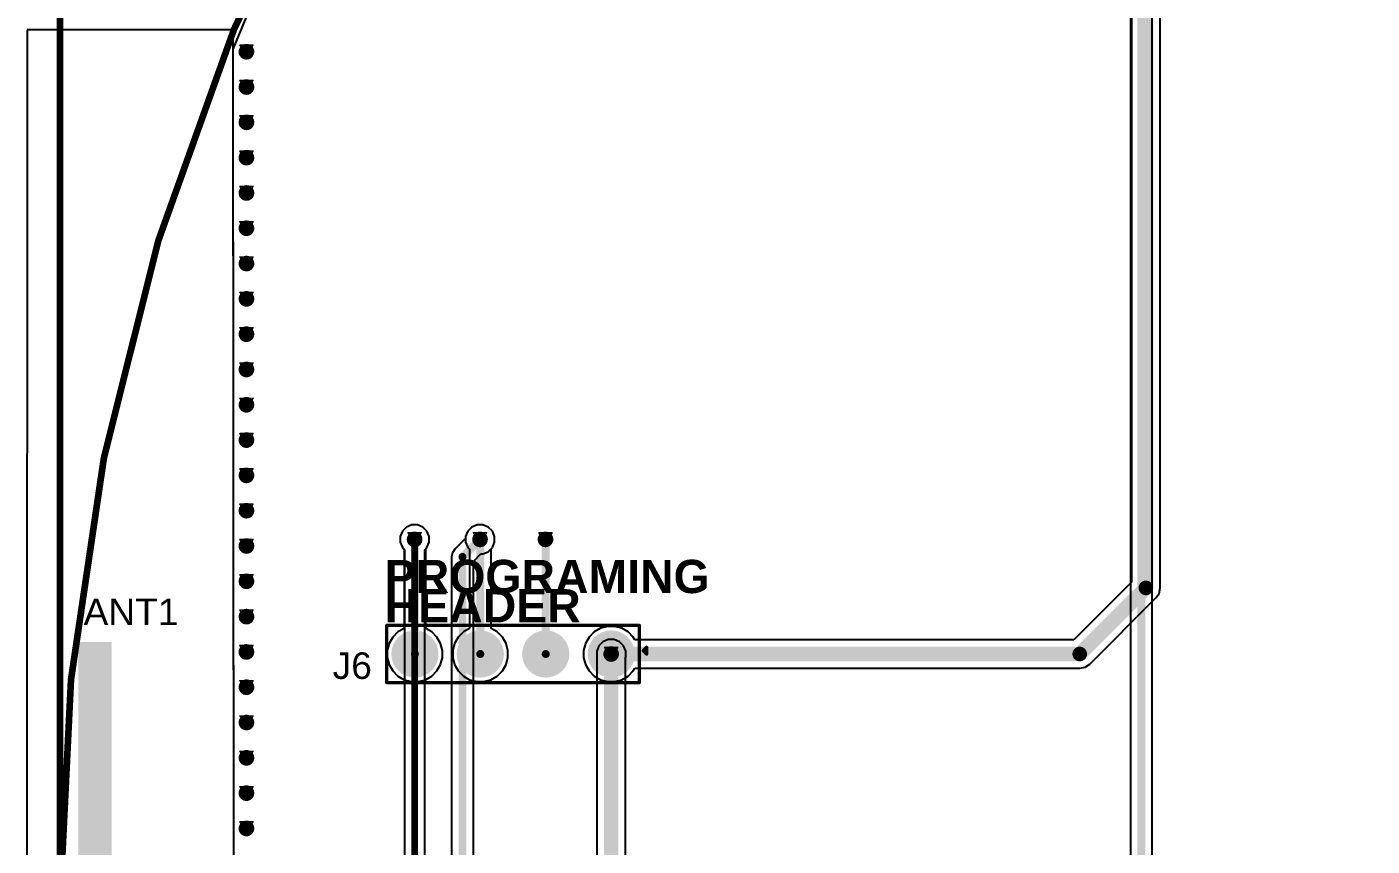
# Model space of a CAD drawing. Header units: inches. Extents: x -89 to 427, y -87 to 99.
# Drawn here: x -88.6 to -37.2, y 2.2 to 33.5 of the extents above; entities that cross this region are included whole.
import ezdxf

# ---------------------------------------------------------------- set-up
doc = ezdxf.new("R2010")
doc.units = ezdxf.units.IN
for name, color, linetype in [('Board_Outline', 56, 'Continuous'), ('Bottom Layer', 5, 'Continuous'), ('Dimension', 6, 'Continuous'), ('Drill Drawing', 1, 'Continuous'), ('Multi-Layer', 9, 'Continuous'), ('Top Layer', 1, 'Continuous'), ('Top Overlay', 2, 'Continuous'), ('Top Paste', 8, 'Continuous'), ('Top Solder', 216, 'Continuous'), ('Via Holes', 16, 'Continuous')]:
    doc.layers.add(name, color=color, linetype=linetype)
doc.styles.add('Arial', font='', dxfattribs={"height": 0.2})
doc.styles.add('Arial_Bold', font='', dxfattribs={"height": 0.2})
doc.styles.get('Arial').set_extended_font_data('Arial')
doc.styles.get('Arial_Bold').set_extended_font_data('Arial', bold=True)

msp = doc.modelspace()

# ---------------------------------------------------------------- hatches: boundary and pattern name
at = {"layer": 'Bottom Layer'}
h = msp.add_hatch(color=5, dxfattribs=at)
edge = h.paths.add_edge_path()
edge.add_arc((-80.188, 32.562), 0.3, 0, 360)
h = msp.add_hatch(color=5, dxfattribs=at)
edge = h.paths.add_edge_path()
edge.add_arc((-80.188, 31.212), 0.3, 0, 360)
h = msp.add_hatch(color=5, dxfattribs=at)
edge = h.paths.add_edge_path()
edge.add_arc((-80.188, 29.863), 0.3, 0, 360)
h = msp.add_hatch(color=5, dxfattribs=at)
edge = h.paths.add_edge_path()
edge.add_arc((-80.188, 28.513), 0.3, 0, 360)
h = msp.add_hatch(color=5, dxfattribs=at)
edge = h.paths.add_edge_path()
edge.add_arc((-80.188, 27.163), 0.3, 0, 360)
h = msp.add_hatch(color=5, dxfattribs=at)
edge = h.paths.add_edge_path()
edge.add_arc((-80.188, 25.814), 0.3, 0, 360)
h = msp.add_hatch(color=5, dxfattribs=at)
edge = h.paths.add_edge_path()
edge.add_arc((-80.188, 24.464), 0.3, 0, 360)
h = msp.add_hatch(color=5, dxfattribs=at)
edge = h.paths.add_edge_path()
edge.add_arc((-80.188, 23.114), 0.3, 0, 360)
h = msp.add_hatch(color=5, dxfattribs=at)
edge = h.paths.add_edge_path()
edge.add_arc((-80.188, 21.765), 0.3, 0, 360)
h = msp.add_hatch(color=5, dxfattribs=at)
edge = h.paths.add_edge_path()
edge.add_arc((-80.188, 20.415), 0.3, 0, 360)
h = msp.add_hatch(color=5, dxfattribs=at)
edge = h.paths.add_edge_path()
edge.add_arc((-80.188, 19.065), 0.3, 0, 360)
h = msp.add_hatch(color=5, dxfattribs=at)
edge = h.paths.add_edge_path()
edge.add_arc((-80.188, 17.716), 0.3, 0, 360)
h = msp.add_hatch(color=5, dxfattribs=at)
edge = h.paths.add_edge_path()
edge.add_arc((-80.188, 16.366), 0.3, 0, 360)
h = msp.add_hatch(color=5, dxfattribs=at)
edge = h.paths.add_edge_path()
edge.add_arc((-80.188, 15.016), 0.3, 0, 360)
h = msp.add_hatch(color=5, dxfattribs=at)
edge = h.paths.add_edge_path()
edge.add_arc((-80.188, 13.667), 0.3, 0, 360)
h = msp.add_hatch(color=5, dxfattribs=at)
edge = h.paths.add_edge_path()
edge.add_arc((-73.762, 13.919), 0.3, 0, 360)
h = msp.add_hatch(color=5, dxfattribs=at)
edge = h.paths.add_edge_path()
edge.add_arc((-71.262, 13.919), 0.3, 0, 360)
h = msp.add_hatch(color=5, dxfattribs=at)
edge = h.paths.add_edge_path()
edge.add_arc((-68.762, 13.919), 0.3, 0, 360)
h = msp.add_hatch(color=5, dxfattribs=at)
edge = h.paths.add_edge_path()
edge.add_arc((-80.188, 12.317), 0.3, 0, 360)
h = msp.add_hatch(color=5, dxfattribs=at)
edge = h.paths.add_edge_path()
edge.add_arc((-80.188, 10.967), 0.3, 0, 360)
h = msp.add_hatch(color=5, dxfattribs=at)
edge = h.paths.add_edge_path()
edge.add_arc((-80.188, 9.617), 0.3, 0, 360)
h = msp.add_hatch(color=5, dxfattribs=at)
edge = h.paths.add_edge_path()
edge.add_arc((-66.252, 9.538), 0.3, 0, 360)
h = msp.add_hatch(color=5, dxfattribs=at)
edge = h.paths.add_edge_path()
edge.add_arc((-80.188, 8.268), 0.3, 0, 360)
h = msp.add_hatch(color=5, dxfattribs=at)
edge = h.paths.add_edge_path()
edge.add_arc((-80.188, 6.918), 0.3, 0, 360)
h = msp.add_hatch(color=5, dxfattribs=at)
edge = h.paths.add_edge_path()
edge.add_arc((-80.188, 5.568), 0.3, 0, 360)
h = msp.add_hatch(color=5, dxfattribs=at)
edge = h.paths.add_edge_path()
edge.add_arc((-80.188, 4.219), 0.3, 0, 360)
h = msp.add_hatch(color=5, dxfattribs=at)
edge = h.paths.add_edge_path()
edge.add_arc((-80.188, 4.219), 0.3, 0, 360)
h = msp.add_hatch(color=5, dxfattribs=at)
edge = h.paths.add_edge_path()
edge.add_arc((-80.188, 2.869), 0.3, 0, 360)
at = {"layer": 'Top Layer'}
h = msp.add_hatch(color=1, dxfattribs=at)
edge = h.paths.add_edge_path()
edge.add_arc((-80.188, 32.562), 0.3, 0, 360)
h = msp.add_hatch(color=1, dxfattribs=at)
edge = h.paths.add_edge_path()
edge.add_arc((-80.188, 31.212), 0.3, 0, 360)
h = msp.add_hatch(color=1, dxfattribs=at)
edge = h.paths.add_edge_path()
edge.add_arc((-80.188, 29.863), 0.3, 0, 360)
h = msp.add_hatch(color=1, dxfattribs=at)
edge = h.paths.add_edge_path()
edge.add_arc((-80.188, 28.513), 0.3, 0, 360)
h = msp.add_hatch(color=1, dxfattribs=at)
edge = h.paths.add_edge_path()
edge.add_arc((-80.188, 27.163), 0.3, 0, 360)
h = msp.add_hatch(color=1, dxfattribs=at)
edge = h.paths.add_edge_path()
edge.add_arc((-80.188, 25.814), 0.3, 0, 360)
h = msp.add_hatch(color=1, dxfattribs=at)
edge = h.paths.add_edge_path()
edge.add_arc((-80.188, 24.464), 0.3, 0, 360)
h = msp.add_hatch(color=1, dxfattribs=at)
edge = h.paths.add_edge_path()
edge.add_arc((-80.188, 23.114), 0.3, 0, 360)
h = msp.add_hatch(color=1, dxfattribs=at)
edge = h.paths.add_edge_path()
edge.add_arc((-80.188, 21.765), 0.3, 0, 360)
h = msp.add_hatch(color=1, dxfattribs=at)
edge = h.paths.add_edge_path()
edge.add_arc((-80.188, 20.415), 0.3, 0, 360)
h = msp.add_hatch(color=1, dxfattribs=at)
edge = h.paths.add_edge_path()
edge.add_arc((-80.188, 19.065), 0.3, 0, 360)
h = msp.add_hatch(color=1, dxfattribs=at)
edge = h.paths.add_edge_path()
edge.add_arc((-80.188, 17.716), 0.3, 0, 360)
h = msp.add_hatch(color=1, dxfattribs=at)
edge = h.paths.add_edge_path()
edge.add_arc((-80.188, 16.366), 0.3, 0, 360)
h = msp.add_hatch(color=1, dxfattribs=at)
edge = h.paths.add_edge_path()
edge.add_arc((-80.188, 15.016), 0.3, 0, 360)
h = msp.add_hatch(color=1, dxfattribs=at)
edge = h.paths.add_edge_path()
edge.add_arc((-80.188, 13.667), 0.3, 0, 360)
h = msp.add_hatch(color=1, dxfattribs=at)
edge = h.paths.add_edge_path()
edge.add_arc((-73.762, 13.919), 0.3, 0, 360)
h = msp.add_hatch(color=1, dxfattribs=at)
edge = h.paths.add_edge_path()
edge.add_arc((-71.262, 13.919), 0.3, 0, 360)
h = msp.add_hatch(color=1, dxfattribs=at)
edge = h.paths.add_edge_path()
edge.add_arc((-68.762, 13.919), 0.3, 0, 360)
h = msp.add_hatch(color=1, dxfattribs=at)
edge = h.paths.add_edge_path()
edge.add_arc((-80.188, 12.317), 0.3, 0, 360)
h = msp.add_hatch(color=1, dxfattribs=at)
edge = h.paths.add_edge_path()
edge.add_arc((-80.188, 10.967), 0.3, 0, 360)
h = msp.add_hatch(color=1, dxfattribs=at)
edge = h.paths.add_edge_path()
edge.add_arc((-73.752, 9.538), 0.8, 0, 360)
h = msp.add_hatch(color=1, dxfattribs=at)
edge = h.paths.add_edge_path()
edge.add_arc((-71.252, 9.538), 0.8, 0, 360)
h = msp.add_hatch(color=1, dxfattribs=at)
edge = h.paths.add_edge_path()
edge.add_arc((-68.752, 9.538), 0.8, 0, 360)
h = msp.add_hatch(color=1, dxfattribs=at)
edge = h.paths.add_edge_path()
edge.add_arc((-66.252, 9.538), 0.8, 0, 360)
msp.add_hatch(color=1, dxfattribs=at).paths.add_polyline_path([(-85.344, 10.001), (-86.614, 10.001), (-86.614, 9.246), (-85.344, 9.246)])
h = msp.add_hatch(color=1, dxfattribs=at)
edge = h.paths.add_edge_path()
edge.add_arc((-80.188, 9.617), 0.3, 0, 360)
h = msp.add_hatch(color=1, dxfattribs=at)
edge = h.paths.add_edge_path()
edge.add_arc((-66.252, 9.538), 0.3, 0, 360)
h = msp.add_hatch(color=1, dxfattribs=at)
edge = h.paths.add_edge_path()
edge.add_arc((-80.188, 8.268), 0.3, 0, 360)
h = msp.add_hatch(color=1, dxfattribs=at)
edge = h.paths.add_edge_path()
edge.add_arc((-80.188, 6.918), 0.3, 0, 360)
h = msp.add_hatch(color=1, dxfattribs=at)
edge = h.paths.add_edge_path()
edge.add_arc((-80.188, 5.568), 0.3, 0, 360)
h = msp.add_hatch(color=1, dxfattribs=at)
edge = h.paths.add_edge_path()
edge.add_arc((-80.188, 4.219), 0.3, 0, 360)
h = msp.add_hatch(color=1, dxfattribs=at)
edge = h.paths.add_edge_path()
edge.add_arc((-80.188, 4.219), 0.3, 0, 360)
h = msp.add_hatch(color=1, dxfattribs=at)
edge = h.paths.add_edge_path()
edge.add_arc((-80.188, 2.869), 0.3, 0, 360)
at = {"layer": 'Top Paste'}
h = msp.add_hatch(color=8, dxfattribs=at)
edge = h.paths.add_edge_path()
edge.add_arc((-73.752, 9.538), 0.8, 0, 360)
h = msp.add_hatch(color=8, dxfattribs=at)
edge = h.paths.add_edge_path()
edge.add_arc((-71.252, 9.538), 0.8, 0, 360)
h = msp.add_hatch(color=8, dxfattribs=at)
edge = h.paths.add_edge_path()
edge.add_arc((-68.752, 9.538), 0.8, 0, 360)
h = msp.add_hatch(color=8, dxfattribs=at)
edge = h.paths.add_edge_path()
edge.add_arc((-66.252, 9.538), 0.8, 0, 360)
at = {"layer": 'Top Solder'}
h = msp.add_hatch(color=216, dxfattribs=at)
edge = h.paths.add_edge_path()
edge.add_arc((-73.752, 9.538), 0.902, 0, 360)
h = msp.add_hatch(color=216, dxfattribs=at)
edge = h.paths.add_edge_path()
edge.add_arc((-71.252, 9.538), 0.902, 0, 360)
h = msp.add_hatch(color=216, dxfattribs=at)
edge = h.paths.add_edge_path()
edge.add_arc((-68.752, 9.538), 0.902, 0, 360)
h = msp.add_hatch(color=216, dxfattribs=at)
edge = h.paths.add_edge_path()
edge.add_arc((-66.252, 9.538), 0.902, 0, 360)
at = {"layer": 'Via Holes'}
h = msp.add_hatch(color=7, dxfattribs=at)
edge = h.paths.add_edge_path()
edge.add_arc((-80.188, 32.562), 0.15, 0, 360)
h = msp.add_hatch(color=7, dxfattribs=at)
edge = h.paths.add_edge_path()
edge.add_arc((-80.188, 31.212), 0.15, 0, 360)
h = msp.add_hatch(color=7, dxfattribs=at)
edge = h.paths.add_edge_path()
edge.add_arc((-80.188, 29.863), 0.15, 0, 360)
h = msp.add_hatch(color=7, dxfattribs=at)
edge = h.paths.add_edge_path()
edge.add_arc((-80.188, 28.513), 0.15, 0, 360)
h = msp.add_hatch(color=7, dxfattribs=at)
edge = h.paths.add_edge_path()
edge.add_arc((-80.188, 27.163), 0.15, 0, 360)
h = msp.add_hatch(color=7, dxfattribs=at)
edge = h.paths.add_edge_path()
edge.add_arc((-80.188, 25.814), 0.15, 0, 360)
h = msp.add_hatch(color=7, dxfattribs=at)
edge = h.paths.add_edge_path()
edge.add_arc((-80.188, 24.464), 0.15, 0, 360)
h = msp.add_hatch(color=7, dxfattribs=at)
edge = h.paths.add_edge_path()
edge.add_arc((-80.188, 23.114), 0.15, 0, 360)
h = msp.add_hatch(color=7, dxfattribs=at)
edge = h.paths.add_edge_path()
edge.add_arc((-80.188, 21.765), 0.15, 0, 360)
h = msp.add_hatch(color=7, dxfattribs=at)
edge = h.paths.add_edge_path()
edge.add_arc((-80.188, 20.415), 0.15, 0, 360)
h = msp.add_hatch(color=7, dxfattribs=at)
edge = h.paths.add_edge_path()
edge.add_arc((-80.188, 19.065), 0.15, 0, 360)
h = msp.add_hatch(color=7, dxfattribs=at)
edge = h.paths.add_edge_path()
edge.add_arc((-80.188, 17.716), 0.15, 0, 360)
h = msp.add_hatch(color=7, dxfattribs=at)
edge = h.paths.add_edge_path()
edge.add_arc((-80.188, 16.366), 0.15, 0, 360)
h = msp.add_hatch(color=7, dxfattribs=at)
edge = h.paths.add_edge_path()
edge.add_arc((-80.188, 15.016), 0.15, 0, 360)
h = msp.add_hatch(color=7, dxfattribs=at)
edge = h.paths.add_edge_path()
edge.add_arc((-73.762, 13.919), 0.15, 0, 360)
h = msp.add_hatch(color=7, dxfattribs=at)
edge = h.paths.add_edge_path()
edge.add_arc((-71.262, 13.919), 0.15, 0, 360)
h = msp.add_hatch(color=7, dxfattribs=at)
edge = h.paths.add_edge_path()
edge.add_arc((-68.762, 13.919), 0.15, 0, 360)
h = msp.add_hatch(color=7, dxfattribs=at)
edge = h.paths.add_edge_path()
edge.add_arc((-80.188, 13.667), 0.15, 0, 360)
h = msp.add_hatch(color=7, dxfattribs=at)
edge = h.paths.add_edge_path()
edge.add_arc((-80.188, 12.317), 0.15, 0, 360)
h = msp.add_hatch(color=7, dxfattribs=at)
edge = h.paths.add_edge_path()
edge.add_arc((-80.188, 10.967), 0.15, 0, 360)
h = msp.add_hatch(color=7, dxfattribs=at)
edge = h.paths.add_edge_path()
edge.add_arc((-80.188, 9.617), 0.15, 0, 360)
h = msp.add_hatch(color=7, dxfattribs=at)
edge = h.paths.add_edge_path()
edge.add_arc((-66.252, 9.538), 0.15, 0, 360)
h = msp.add_hatch(color=7, dxfattribs=at)
edge = h.paths.add_edge_path()
edge.add_arc((-80.188, 8.268), 0.15, 0, 360)
h = msp.add_hatch(color=7, dxfattribs=at)
edge = h.paths.add_edge_path()
edge.add_arc((-80.188, 6.918), 0.15, 0, 360)
h = msp.add_hatch(color=7, dxfattribs=at)
edge = h.paths.add_edge_path()
edge.add_arc((-80.188, 5.568), 0.15, 0, 360)
h = msp.add_hatch(color=7, dxfattribs=at)
edge = h.paths.add_edge_path()
edge.add_arc((-80.188, 4.219), 0.15, 0, 360)
h = msp.add_hatch(color=7, dxfattribs=at)
edge = h.paths.add_edge_path()
edge.add_arc((-80.188, 4.219), 0.15, 0, 360)
h = msp.add_hatch(color=7, dxfattribs=at)
edge = h.paths.add_edge_path()
edge.add_arc((-80.188, 2.869), 0.15, 0, 360)

# ---------------------------------------------------------------- linework, layer by layer
at = {"layer": 'Board_Outline'}
msp.add_lwpolyline([(87.312, 0, 0.254, 0.254, 1), (-87.312, 0, 0.254, 0.254, 1)], format="xyseb", close=True, dxfattribs=at)
at = {"layer": 'Bottom Layer'}
for p, q in [((-46.414, 68.758), (-46.414, 0.883)), ((-45.585, 0.711), (-45.585, 68.586)), ((-80.698, 32.66), (-79.882, 34.63)), ((-80.644, -32.791), (-80.698, 32.66)), ((-73.872, 14.473), (-74.075, 14.389)), ((-73.651, 14.473), (-73.872, 14.473)), ((-73.448, 14.389), (-73.651, 14.473)), ((-71.372, 14.473), (-71.575, 14.389)), ((-71.151, 14.473), (-71.372, 14.473)), ((-70.948, 14.389), (-71.151, 14.473)), ((-74.231, 14.233), (-74.316, 14.029)), ((-74.316, 14.029), (-74.316, 13.809)), ((-74.075, 14.389), (-74.231, 14.233)), ((-73.292, 14.233), (-73.448, 14.389)), ((-73.208, 14.029), (-73.292, 14.233)), ((-73.208, 13.809), (-73.208, 14.029)), ((-71.816, 13.951), (-72.226, 13.541)), ((-71.731, 14.233), (-71.816, 14.029)), ((-71.816, 14.029), (-71.816, 13.951)), ((-71.575, 14.389), (-71.731, 14.233)), ((-70.792, 14.233), (-70.948, 14.389)), ((-70.708, 14.029), (-70.792, 14.233)), ((-70.708, 13.809), (-70.708, 14.029)), ((-74.316, 13.809), (-74.231, 13.605)), ((-74.231, 13.605), (-74.15, 13.524)), ((-74.15, 13.524), (-74.15, -6.666)), ((-73.373, 13.524), (-73.292, 13.605)), ((-73.373, -6.666), (-73.373, 13.524)), ((-73.292, 13.605), (-73.208, 13.809)), ((-72.316, 13.407), (-72.347, 13.248)), ((-72.226, 13.541), (-72.316, 13.407)), ((-71.518, 13.076), (-71.23, 13.365)), ((-71.23, 13.365), (-71.151, 13.365)), ((-71.151, 13.365), (-70.948, 13.45)), ((-70.948, 13.45), (-70.792, 13.605)), ((-70.792, 13.605), (-70.708, 13.809)), ((-72.347, 13.248), (-72.347, -5.981)), ((-71.518, -5.981), (-71.518, 13.076)), ((-66.722, 9.852), (-66.806, 9.648)), ((-66.566, 10.007), (-66.722, 9.852)), ((-66.363, 10.092), (-66.566, 10.007)), ((-66.142, 10.092), (-66.363, 10.092)), ((-65.939, 10.007), (-66.142, 10.092)), ((-65.783, 9.852), (-65.939, 10.007)), ((-65.698, 9.648), (-65.783, 9.852)), ((-66.806, 9.648), (-66.806, 9.428)), ((-66.806, 9.428), (-66.796, 9.403)), ((-66.796, 9.403), (-66.796, -2.896)), ((-65.709, 9.403), (-65.698, 9.428)), ((-65.709, -3.122), (-65.709, 9.403)), ((-65.698, 9.428), (-65.698, 9.648))]:
    msp.add_line(p, q, dxfattribs=at)
for points in [[(-45.999, 0.711, 0.305, 0.305, 0), (-45.999, 68.758, 0.305, 0.305, 0)], [(-73.762, -7.061, 0.254, 0.254, 0), (-73.762, 13.945, 0.254, 0.254, 0)], [(-71.933, 13.248, 0.305, 0.305, 0), (-71.262, 13.919, 0.305, 0.305, 0)], [(-71.933, -6.35, 0.305, 0.305, 0), (-71.933, 13.248, 0.305, 0.305, 0)], [(-66.252, -3.122, 0.559, 0.559, 0), (-66.252, 9.538, 0.559, 0.559, 0)]]:
    msp.add_lwpolyline(points, format="xyseb", dxfattribs=at)
for points in [[(-73.825, 13.945, 0.127, 0.127, 1), (-73.698, 13.945, 0.127, 0.127, 1)], [(-71.338, 13.919, 0.152, 0.152, 1), (-71.185, 13.919, 0.152, 0.152, 1)], [(-72.009, 13.248, 0.152, 0.152, 1), (-71.857, 13.248, 0.152, 0.152, 1)], [(-72.009, 13.248, 0.152, 0.152, 1), (-71.857, 13.248, 0.152, 0.152, 1)], [(-66.392, 9.538, 0.279, 0.279, 1), (-66.113, 9.538, 0.279, 0.279, 1)]]:
    msp.add_lwpolyline(points, format="xyseb", close=True, dxfattribs=at)
at = {"layer": 'Dimension'}
msp.add_lwpolyline([(-87.312, 0.381, 0.254, 0.254, 0), (-87.312, 98.831, 0.254, 0.254, 0)], format="xyseb", dxfattribs=at)
at = {"layer": 'Drill Drawing'}
for points in [[(-80.442, 32.816, 0.0508, 0.0508, 0), (-79.934, 32.816, 0.0508, 0.0508, 0)], [(-80.442, 32.816, 0.0508, 0.0508, 0), (-80.188, 32.308, 0.0508, 0.0508, 0)], [(-80.188, 32.308, 0.0508, 0.0508, 0), (-79.934, 32.816, 0.0508, 0.0508, 0)], [(-80.442, 31.466, 0.0508, 0.0508, 0), (-79.934, 31.466, 0.0508, 0.0508, 0)], [(-80.442, 31.466, 0.0508, 0.0508, 0), (-80.188, 30.958, 0.0508, 0.0508, 0)], [(-80.188, 30.958, 0.0508, 0.0508, 0), (-79.934, 31.466, 0.0508, 0.0508, 0)], [(-80.442, 30.117, 0.0508, 0.0508, 0), (-79.934, 30.117, 0.0508, 0.0508, 0)], [(-80.442, 30.117, 0.0508, 0.0508, 0), (-80.188, 29.609, 0.0508, 0.0508, 0)], [(-80.188, 29.609, 0.0508, 0.0508, 0), (-79.934, 30.117, 0.0508, 0.0508, 0)], [(-80.442, 28.767, 0.0508, 0.0508, 0), (-79.934, 28.767, 0.0508, 0.0508, 0)], [(-80.442, 28.767, 0.0508, 0.0508, 0), (-80.188, 28.259, 0.0508, 0.0508, 0)], [(-80.188, 28.259, 0.0508, 0.0508, 0), (-79.934, 28.767, 0.0508, 0.0508, 0)], [(-80.442, 27.417, 0.0508, 0.0508, 0), (-79.934, 27.417, 0.0508, 0.0508, 0)], [(-80.442, 27.417, 0.0508, 0.0508, 0), (-80.188, 26.909, 0.0508, 0.0508, 0)], [(-80.188, 26.909, 0.0508, 0.0508, 0), (-79.934, 27.417, 0.0508, 0.0508, 0)], [(-80.442, 26.068, 0.0508, 0.0508, 0), (-79.934, 26.068, 0.0508, 0.0508, 0)], [(-80.442, 26.068, 0.0508, 0.0508, 0), (-80.188, 25.56, 0.0508, 0.0508, 0)], [(-80.188, 25.56, 0.0508, 0.0508, 0), (-79.934, 26.068, 0.0508, 0.0508, 0)], [(-80.442, 24.718, 0.0508, 0.0508, 0), (-79.934, 24.718, 0.0508, 0.0508, 0)], [(-80.442, 24.718, 0.0508, 0.0508, 0), (-80.188, 24.21, 0.0508, 0.0508, 0)], [(-80.188, 24.21, 0.0508, 0.0508, 0), (-79.934, 24.718, 0.0508, 0.0508, 0)], [(-80.442, 23.368, 0.0508, 0.0508, 0), (-79.934, 23.368, 0.0508, 0.0508, 0)], [(-80.442, 23.368, 0.0508, 0.0508, 0), (-80.188, 22.86, 0.0508, 0.0508, 0)], [(-80.188, 22.86, 0.0508, 0.0508, 0), (-79.934, 23.368, 0.0508, 0.0508, 0)], [(-80.442, 22.019, 0.0508, 0.0508, 0), (-79.934, 22.019, 0.0508, 0.0508, 0)], [(-80.442, 22.019, 0.0508, 0.0508, 0), (-80.188, 21.511, 0.0508, 0.0508, 0)], [(-80.188, 21.511, 0.0508, 0.0508, 0), (-79.934, 22.019, 0.0508, 0.0508, 0)], [(-80.442, 20.669, 0.0508, 0.0508, 0), (-79.934, 20.669, 0.0508, 0.0508, 0)], [(-80.442, 20.669, 0.0508, 0.0508, 0), (-80.188, 20.161, 0.0508, 0.0508, 0)], [(-80.188, 20.161, 0.0508, 0.0508, 0), (-79.934, 20.669, 0.0508, 0.0508, 0)], [(-80.442, 19.319, 0.0508, 0.0508, 0), (-79.934, 19.319, 0.0508, 0.0508, 0)], [(-80.442, 19.319, 0.0508, 0.0508, 0), (-80.188, 18.811, 0.0508, 0.0508, 0)], [(-80.188, 18.811, 0.0508, 0.0508, 0), (-79.934, 19.319, 0.0508, 0.0508, 0)], [(-80.442, 17.97, 0.0508, 0.0508, 0), (-79.934, 17.97, 0.0508, 0.0508, 0)], [(-80.442, 17.97, 0.0508, 0.0508, 0), (-80.188, 17.462, 0.0508, 0.0508, 0)], [(-80.188, 17.462, 0.0508, 0.0508, 0), (-79.934, 17.97, 0.0508, 0.0508, 0)], [(-80.442, 16.62, 0.0508, 0.0508, 0), (-79.934, 16.62, 0.0508, 0.0508, 0)], [(-80.442, 16.62, 0.0508, 0.0508, 0), (-80.188, 16.112, 0.0508, 0.0508, 0)], [(-80.188, 16.112, 0.0508, 0.0508, 0), (-79.934, 16.62, 0.0508, 0.0508, 0)], [(-80.442, 15.27, 0.0508, 0.0508, 0), (-79.934, 15.27, 0.0508, 0.0508, 0)], [(-80.442, 15.27, 0.0508, 0.0508, 0), (-80.188, 14.762, 0.0508, 0.0508, 0)], [(-80.188, 14.762, 0.0508, 0.0508, 0), (-79.934, 15.27, 0.0508, 0.0508, 0)], [(-80.442, 13.921, 0.0508, 0.0508, 0), (-79.934, 13.921, 0.0508, 0.0508, 0)], [(-80.442, 13.921, 0.0508, 0.0508, 0), (-80.188, 13.413, 0.0508, 0.0508, 0)], [(-80.188, 13.413, 0.0508, 0.0508, 0), (-79.934, 13.921, 0.0508, 0.0508, 0)], [(-74.016, 14.173, 0.0508, 0.0508, 0), (-73.508, 14.173, 0.0508, 0.0508, 0)], [(-74.016, 14.173, 0.0508, 0.0508, 0), (-73.762, 13.665, 0.0508, 0.0508, 0)], [(-73.762, 13.665, 0.0508, 0.0508, 0), (-73.508, 14.173, 0.0508, 0.0508, 0)], [(-71.516, 14.173, 0.0508, 0.0508, 0), (-71.008, 14.173, 0.0508, 0.0508, 0)], [(-71.516, 14.173, 0.0508, 0.0508, 0), (-71.262, 13.665, 0.0508, 0.0508, 0)], [(-71.262, 13.665, 0.0508, 0.0508, 0), (-71.008, 14.173, 0.0508, 0.0508, 0)], [(-69.016, 14.173, 0.0508, 0.0508, 0), (-68.508, 14.173, 0.0508, 0.0508, 0)], [(-69.016, 14.173, 0.0508, 0.0508, 0), (-68.762, 13.665, 0.0508, 0.0508, 0)], [(-68.762, 13.665, 0.0508, 0.0508, 0), (-68.508, 14.173, 0.0508, 0.0508, 0)], [(-80.442, 12.571, 0.0508, 0.0508, 0), (-79.934, 12.571, 0.0508, 0.0508, 0)], [(-80.442, 12.571, 0.0508, 0.0508, 0), (-80.188, 12.063, 0.0508, 0.0508, 0)], [(-80.188, 12.063, 0.0508, 0.0508, 0), (-79.934, 12.571, 0.0508, 0.0508, 0)], [(-80.442, 11.221, 0.0508, 0.0508, 0), (-79.934, 11.221, 0.0508, 0.0508, 0)], [(-80.442, 11.221, 0.0508, 0.0508, 0), (-80.188, 10.713, 0.0508, 0.0508, 0)], [(-80.188, 10.713, 0.0508, 0.0508, 0), (-79.934, 11.221, 0.0508, 0.0508, 0)], [(-80.442, 9.871, 0.0508, 0.0508, 0), (-79.934, 9.871, 0.0508, 0.0508, 0)], [(-80.442, 9.871, 0.0508, 0.0508, 0), (-80.188, 9.363, 0.0508, 0.0508, 0)], [(-80.188, 9.363, 0.0508, 0.0508, 0), (-79.934, 9.871, 0.0508, 0.0508, 0)], [(-66.506, 9.792, 0.0508, 0.0508, 0), (-65.998, 9.792, 0.0508, 0.0508, 0)], [(-66.506, 9.792, 0.0508, 0.0508, 0), (-66.252, 9.284, 0.0508, 0.0508, 0)], [(-66.252, 9.284, 0.0508, 0.0508, 0), (-65.998, 9.792, 0.0508, 0.0508, 0)], [(-80.442, 8.522, 0.0508, 0.0508, 0), (-79.934, 8.522, 0.0508, 0.0508, 0)], [(-80.442, 8.522, 0.0508, 0.0508, 0), (-80.188, 8.014, 0.0508, 0.0508, 0)], [(-80.188, 8.014, 0.0508, 0.0508, 0), (-79.934, 8.522, 0.0508, 0.0508, 0)], [(-80.442, 7.172, 0.0508, 0.0508, 0), (-79.934, 7.172, 0.0508, 0.0508, 0)], [(-80.442, 7.172, 0.0508, 0.0508, 0), (-80.188, 6.664, 0.0508, 0.0508, 0)], [(-80.188, 6.664, 0.0508, 0.0508, 0), (-79.934, 7.172, 0.0508, 0.0508, 0)], [(-80.442, 5.822, 0.0508, 0.0508, 0), (-79.934, 5.822, 0.0508, 0.0508, 0)], [(-80.442, 5.822, 0.0508, 0.0508, 0), (-80.188, 5.314, 0.0508, 0.0508, 0)], [(-80.188, 5.314, 0.0508, 0.0508, 0), (-79.934, 5.822, 0.0508, 0.0508, 0)], [(-80.442, 4.473, 0.0508, 0.0508, 0), (-79.934, 4.473, 0.0508, 0.0508, 0)], [(-80.442, 4.473, 0.0508, 0.0508, 0), (-80.188, 3.965, 0.0508, 0.0508, 0)], [(-80.188, 3.965, 0.0508, 0.0508, 0), (-79.934, 4.473, 0.0508, 0.0508, 0)], [(-80.442, 3.123, 0.0508, 0.0508, 0), (-79.934, 3.123, 0.0508, 0.0508, 0)], [(-80.442, 3.123, 0.0508, 0.0508, 0), (-80.188, 2.615, 0.0508, 0.0508, 0)], [(-80.188, 2.615, 0.0508, 0.0508, 0), (-79.934, 3.123, 0.0508, 0.0508, 0)]]:
    msp.add_lwpolyline(points, format="xyseb", dxfattribs=at)
for points in [[(-80.454, 32.816, 0.0254, 0.0254, 1), (-80.429, 32.816, 0.0254, 0.0254, 1)], [(-80.454, 32.816, 0.0254, 0.0254, 1), (-80.429, 32.816, 0.0254, 0.0254, 1)], [(-79.947, 32.816, 0.0254, 0.0254, 1), (-79.921, 32.816, 0.0254, 0.0254, 1)], [(-79.947, 32.816, 0.0254, 0.0254, 1), (-79.921, 32.816, 0.0254, 0.0254, 1)], [(-80.201, 32.308, 0.0254, 0.0254, 1), (-80.175, 32.308, 0.0254, 0.0254, 1)], [(-80.201, 32.308, 0.0254, 0.0254, 1), (-80.175, 32.308, 0.0254, 0.0254, 1)], [(-80.454, 31.466, 0.0254, 0.0254, 1), (-80.429, 31.466, 0.0254, 0.0254, 1)], [(-80.454, 31.466, 0.0254, 0.0254, 1), (-80.429, 31.466, 0.0254, 0.0254, 1)], [(-79.947, 31.466, 0.0254, 0.0254, 1), (-79.921, 31.466, 0.0254, 0.0254, 1)], [(-79.947, 31.466, 0.0254, 0.0254, 1), (-79.921, 31.466, 0.0254, 0.0254, 1)], [(-80.201, 30.958, 0.0254, 0.0254, 1), (-80.175, 30.958, 0.0254, 0.0254, 1)], [(-80.201, 30.958, 0.0254, 0.0254, 1), (-80.175, 30.958, 0.0254, 0.0254, 1)], [(-80.454, 30.117, 0.0254, 0.0254, 1), (-80.429, 30.117, 0.0254, 0.0254, 1)], [(-80.454, 30.117, 0.0254, 0.0254, 1), (-80.429, 30.117, 0.0254, 0.0254, 1)], [(-79.947, 30.117, 0.0254, 0.0254, 1), (-79.921, 30.117, 0.0254, 0.0254, 1)], [(-79.947, 30.117, 0.0254, 0.0254, 1), (-79.921, 30.117, 0.0254, 0.0254, 1)], [(-80.201, 29.609, 0.0254, 0.0254, 1), (-80.175, 29.609, 0.0254, 0.0254, 1)], [(-80.201, 29.609, 0.0254, 0.0254, 1), (-80.175, 29.609, 0.0254, 0.0254, 1)], [(-80.454, 28.767, 0.0254, 0.0254, 1), (-80.429, 28.767, 0.0254, 0.0254, 1)], [(-80.454, 28.767, 0.0254, 0.0254, 1), (-80.429, 28.767, 0.0254, 0.0254, 1)], [(-79.947, 28.767, 0.0254, 0.0254, 1), (-79.921, 28.767, 0.0254, 0.0254, 1)], [(-79.947, 28.767, 0.0254, 0.0254, 1), (-79.921, 28.767, 0.0254, 0.0254, 1)], [(-80.201, 28.259, 0.0254, 0.0254, 1), (-80.175, 28.259, 0.0254, 0.0254, 1)], [(-80.201, 28.259, 0.0254, 0.0254, 1), (-80.175, 28.259, 0.0254, 0.0254, 1)], [(-80.454, 27.417, 0.0254, 0.0254, 1), (-80.429, 27.417, 0.0254, 0.0254, 1)], [(-80.454, 27.417, 0.0254, 0.0254, 1), (-80.429, 27.417, 0.0254, 0.0254, 1)], [(-79.947, 27.417, 0.0254, 0.0254, 1), (-79.921, 27.417, 0.0254, 0.0254, 1)], [(-79.947, 27.417, 0.0254, 0.0254, 1), (-79.921, 27.417, 0.0254, 0.0254, 1)], [(-80.201, 26.909, 0.0254, 0.0254, 1), (-80.175, 26.909, 0.0254, 0.0254, 1)], [(-80.201, 26.909, 0.0254, 0.0254, 1), (-80.175, 26.909, 0.0254, 0.0254, 1)], [(-80.454, 26.068, 0.0254, 0.0254, 1), (-80.429, 26.068, 0.0254, 0.0254, 1)], [(-80.454, 26.068, 0.0254, 0.0254, 1), (-80.429, 26.068, 0.0254, 0.0254, 1)], [(-79.947, 26.068, 0.0254, 0.0254, 1), (-79.921, 26.068, 0.0254, 0.0254, 1)], [(-79.947, 26.068, 0.0254, 0.0254, 1), (-79.921, 26.068, 0.0254, 0.0254, 1)], [(-80.201, 25.56, 0.0254, 0.0254, 1), (-80.175, 25.56, 0.0254, 0.0254, 1)], [(-80.201, 25.56, 0.0254, 0.0254, 1), (-80.175, 25.56, 0.0254, 0.0254, 1)], [(-80.454, 24.718, 0.0254, 0.0254, 1), (-80.429, 24.718, 0.0254, 0.0254, 1)], [(-80.454, 24.718, 0.0254, 0.0254, 1), (-80.429, 24.718, 0.0254, 0.0254, 1)], [(-79.947, 24.718, 0.0254, 0.0254, 1), (-79.921, 24.718, 0.0254, 0.0254, 1)], [(-79.947, 24.718, 0.0254, 0.0254, 1), (-79.921, 24.718, 0.0254, 0.0254, 1)], [(-80.201, 24.21, 0.0254, 0.0254, 1), (-80.175, 24.21, 0.0254, 0.0254, 1)], [(-80.201, 24.21, 0.0254, 0.0254, 1), (-80.175, 24.21, 0.0254, 0.0254, 1)], [(-80.454, 23.368, 0.0254, 0.0254, 1), (-80.429, 23.368, 0.0254, 0.0254, 1)], [(-80.454, 23.368, 0.0254, 0.0254, 1), (-80.429, 23.368, 0.0254, 0.0254, 1)], [(-79.947, 23.368, 0.0254, 0.0254, 1), (-79.921, 23.368, 0.0254, 0.0254, 1)], [(-79.947, 23.368, 0.0254, 0.0254, 1), (-79.921, 23.368, 0.0254, 0.0254, 1)], [(-80.201, 22.86, 0.0254, 0.0254, 1), (-80.175, 22.86, 0.0254, 0.0254, 1)], [(-80.201, 22.86, 0.0254, 0.0254, 1), (-80.175, 22.86, 0.0254, 0.0254, 1)], [(-80.454, 22.019, 0.0254, 0.0254, 1), (-80.429, 22.019, 0.0254, 0.0254, 1)], [(-80.454, 22.019, 0.0254, 0.0254, 1), (-80.429, 22.019, 0.0254, 0.0254, 1)], [(-79.947, 22.019, 0.0254, 0.0254, 1), (-79.921, 22.019, 0.0254, 0.0254, 1)], [(-79.947, 22.019, 0.0254, 0.0254, 1), (-79.921, 22.019, 0.0254, 0.0254, 1)], [(-80.201, 21.511, 0.0254, 0.0254, 1), (-80.175, 21.511, 0.0254, 0.0254, 1)], [(-80.201, 21.511, 0.0254, 0.0254, 1), (-80.175, 21.511, 0.0254, 0.0254, 1)], [(-80.454, 20.669, 0.0254, 0.0254, 1), (-80.429, 20.669, 0.0254, 0.0254, 1)], [(-80.454, 20.669, 0.0254, 0.0254, 1), (-80.429, 20.669, 0.0254, 0.0254, 1)], [(-79.947, 20.669, 0.0254, 0.0254, 1), (-79.921, 20.669, 0.0254, 0.0254, 1)], [(-79.947, 20.669, 0.0254, 0.0254, 1), (-79.921, 20.669, 0.0254, 0.0254, 1)], [(-80.201, 20.161, 0.0254, 0.0254, 1), (-80.175, 20.161, 0.0254, 0.0254, 1)], [(-80.201, 20.161, 0.0254, 0.0254, 1), (-80.175, 20.161, 0.0254, 0.0254, 1)], [(-80.454, 19.319, 0.0254, 0.0254, 1), (-80.429, 19.319, 0.0254, 0.0254, 1)], [(-80.454, 19.319, 0.0254, 0.0254, 1), (-80.429, 19.319, 0.0254, 0.0254, 1)], [(-79.947, 19.319, 0.0254, 0.0254, 1), (-79.921, 19.319, 0.0254, 0.0254, 1)], [(-79.947, 19.319, 0.0254, 0.0254, 1), (-79.921, 19.319, 0.0254, 0.0254, 1)], [(-80.201, 18.811, 0.0254, 0.0254, 1), (-80.175, 18.811, 0.0254, 0.0254, 1)], [(-80.201, 18.811, 0.0254, 0.0254, 1), (-80.175, 18.811, 0.0254, 0.0254, 1)], [(-80.454, 17.97, 0.0254, 0.0254, 1), (-80.429, 17.97, 0.0254, 0.0254, 1)], [(-80.454, 17.97, 0.0254, 0.0254, 1), (-80.429, 17.97, 0.0254, 0.0254, 1)], [(-79.947, 17.97, 0.0254, 0.0254, 1), (-79.921, 17.97, 0.0254, 0.0254, 1)], [(-79.947, 17.97, 0.0254, 0.0254, 1), (-79.921, 17.97, 0.0254, 0.0254, 1)], [(-80.201, 17.462, 0.0254, 0.0254, 1), (-80.175, 17.462, 0.0254, 0.0254, 1)], [(-80.201, 17.462, 0.0254, 0.0254, 1), (-80.175, 17.462, 0.0254, 0.0254, 1)], [(-80.454, 16.62, 0.0254, 0.0254, 1), (-80.429, 16.62, 0.0254, 0.0254, 1)], [(-80.454, 16.62, 0.0254, 0.0254, 1), (-80.429, 16.62, 0.0254, 0.0254, 1)], [(-79.947, 16.62, 0.0254, 0.0254, 1), (-79.921, 16.62, 0.0254, 0.0254, 1)], [(-79.947, 16.62, 0.0254, 0.0254, 1), (-79.921, 16.62, 0.0254, 0.0254, 1)], [(-80.201, 16.112, 0.0254, 0.0254, 1), (-80.175, 16.112, 0.0254, 0.0254, 1)], [(-80.201, 16.112, 0.0254, 0.0254, 1), (-80.175, 16.112, 0.0254, 0.0254, 1)], [(-80.454, 15.27, 0.0254, 0.0254, 1), (-80.429, 15.27, 0.0254, 0.0254, 1)], [(-80.454, 15.27, 0.0254, 0.0254, 1), (-80.429, 15.27, 0.0254, 0.0254, 1)], [(-79.947, 15.27, 0.0254, 0.0254, 1), (-79.921, 15.27, 0.0254, 0.0254, 1)], [(-79.947, 15.27, 0.0254, 0.0254, 1), (-79.921, 15.27, 0.0254, 0.0254, 1)], [(-80.201, 14.762, 0.0254, 0.0254, 1), (-80.175, 14.762, 0.0254, 0.0254, 1)], [(-80.201, 14.762, 0.0254, 0.0254, 1), (-80.175, 14.762, 0.0254, 0.0254, 1)], [(-80.454, 13.921, 0.0254, 0.0254, 1), (-80.429, 13.921, 0.0254, 0.0254, 1)], [(-80.454, 13.921, 0.0254, 0.0254, 1), (-80.429, 13.921, 0.0254, 0.0254, 1)], [(-79.947, 13.921, 0.0254, 0.0254, 1), (-79.921, 13.921, 0.0254, 0.0254, 1)], [(-79.947, 13.921, 0.0254, 0.0254, 1), (-79.921, 13.921, 0.0254, 0.0254, 1)], [(-74.028, 14.173, 0.0254, 0.0254, 1), (-74.003, 14.173, 0.0254, 0.0254, 1)], [(-74.028, 14.173, 0.0254, 0.0254, 1), (-74.003, 14.173, 0.0254, 0.0254, 1)], [(-73.52, 14.173, 0.0254, 0.0254, 1), (-73.495, 14.173, 0.0254, 0.0254, 1)], [(-73.52, 14.173, 0.0254, 0.0254, 1), (-73.495, 14.173, 0.0254, 0.0254, 1)], [(-71.528, 14.173, 0.0254, 0.0254, 1), (-71.503, 14.173, 0.0254, 0.0254, 1)], [(-71.528, 14.173, 0.0254, 0.0254, 1), (-71.503, 14.173, 0.0254, 0.0254, 1)], [(-71.02, 14.173, 0.0254, 0.0254, 1), (-70.995, 14.173, 0.0254, 0.0254, 1)], [(-71.02, 14.173, 0.0254, 0.0254, 1), (-70.995, 14.173, 0.0254, 0.0254, 1)], [(-69.028, 14.173, 0.0254, 0.0254, 1), (-69.003, 14.173, 0.0254, 0.0254, 1)], [(-69.028, 14.173, 0.0254, 0.0254, 1), (-69.003, 14.173, 0.0254, 0.0254, 1)], [(-68.52, 14.173, 0.0254, 0.0254, 1), (-68.495, 14.173, 0.0254, 0.0254, 1)], [(-68.52, 14.173, 0.0254, 0.0254, 1), (-68.495, 14.173, 0.0254, 0.0254, 1)], [(-80.201, 13.413, 0.0254, 0.0254, 1), (-80.175, 13.413, 0.0254, 0.0254, 1)], [(-80.201, 13.413, 0.0254, 0.0254, 1), (-80.175, 13.413, 0.0254, 0.0254, 1)], [(-73.774, 13.665, 0.0254, 0.0254, 1), (-73.749, 13.665, 0.0254, 0.0254, 1)], [(-73.774, 13.665, 0.0254, 0.0254, 1), (-73.749, 13.665, 0.0254, 0.0254, 1)], [(-71.274, 13.665, 0.0254, 0.0254, 1), (-71.249, 13.665, 0.0254, 0.0254, 1)], [(-71.274, 13.665, 0.0254, 0.0254, 1), (-71.249, 13.665, 0.0254, 0.0254, 1)], [(-68.774, 13.665, 0.0254, 0.0254, 1), (-68.749, 13.665, 0.0254, 0.0254, 1)], [(-68.774, 13.665, 0.0254, 0.0254, 1), (-68.749, 13.665, 0.0254, 0.0254, 1)], [(-80.454, 12.571, 0.0254, 0.0254, 1), (-80.429, 12.571, 0.0254, 0.0254, 1)], [(-80.454, 12.571, 0.0254, 0.0254, 1), (-80.429, 12.571, 0.0254, 0.0254, 1)], [(-79.947, 12.571, 0.0254, 0.0254, 1), (-79.921, 12.571, 0.0254, 0.0254, 1)], [(-79.947, 12.571, 0.0254, 0.0254, 1), (-79.921, 12.571, 0.0254, 0.0254, 1)], [(-80.201, 12.063, 0.0254, 0.0254, 1), (-80.175, 12.063, 0.0254, 0.0254, 1)], [(-80.201, 12.063, 0.0254, 0.0254, 1), (-80.175, 12.063, 0.0254, 0.0254, 1)], [(-80.454, 11.221, 0.0254, 0.0254, 1), (-80.429, 11.221, 0.0254, 0.0254, 1)], [(-80.454, 11.221, 0.0254, 0.0254, 1), (-80.429, 11.221, 0.0254, 0.0254, 1)], [(-79.947, 11.221, 0.0254, 0.0254, 1), (-79.921, 11.221, 0.0254, 0.0254, 1)], [(-79.947, 11.221, 0.0254, 0.0254, 1), (-79.921, 11.221, 0.0254, 0.0254, 1)], [(-80.201, 10.713, 0.0254, 0.0254, 1), (-80.175, 10.713, 0.0254, 0.0254, 1)], [(-80.201, 10.713, 0.0254, 0.0254, 1), (-80.175, 10.713, 0.0254, 0.0254, 1)], [(-80.454, 9.871, 0.0254, 0.0254, 1), (-80.429, 9.871, 0.0254, 0.0254, 1)], [(-80.454, 9.871, 0.0254, 0.0254, 1), (-80.429, 9.871, 0.0254, 0.0254, 1)], [(-79.947, 9.871, 0.0254, 0.0254, 1), (-79.921, 9.871, 0.0254, 0.0254, 1)], [(-79.947, 9.871, 0.0254, 0.0254, 1), (-79.921, 9.871, 0.0254, 0.0254, 1)], [(-66.519, 9.792, 0.0254, 0.0254, 1), (-66.494, 9.792, 0.0254, 0.0254, 1)], [(-66.519, 9.792, 0.0254, 0.0254, 1), (-66.494, 9.792, 0.0254, 0.0254, 1)], [(-66.011, 9.792, 0.0254, 0.0254, 1), (-65.986, 9.792, 0.0254, 0.0254, 1)], [(-66.011, 9.792, 0.0254, 0.0254, 1), (-65.986, 9.792, 0.0254, 0.0254, 1)], [(-80.201, 9.363, 0.0254, 0.0254, 1), (-80.175, 9.363, 0.0254, 0.0254, 1)], [(-80.201, 9.363, 0.0254, 0.0254, 1), (-80.175, 9.363, 0.0254, 0.0254, 1)], [(-66.265, 9.284, 0.0254, 0.0254, 1), (-66.24, 9.284, 0.0254, 0.0254, 1)], [(-66.265, 9.284, 0.0254, 0.0254, 1), (-66.24, 9.284, 0.0254, 0.0254, 1)], [(-80.454, 8.522, 0.0254, 0.0254, 1), (-80.429, 8.522, 0.0254, 0.0254, 1)], [(-80.454, 8.522, 0.0254, 0.0254, 1), (-80.429, 8.522, 0.0254, 0.0254, 1)], [(-79.947, 8.522, 0.0254, 0.0254, 1), (-79.921, 8.522, 0.0254, 0.0254, 1)], [(-79.947, 8.522, 0.0254, 0.0254, 1), (-79.921, 8.522, 0.0254, 0.0254, 1)], [(-80.201, 8.014, 0.0254, 0.0254, 1), (-80.175, 8.014, 0.0254, 0.0254, 1)], [(-80.201, 8.014, 0.0254, 0.0254, 1), (-80.175, 8.014, 0.0254, 0.0254, 1)], [(-80.454, 7.172, 0.0254, 0.0254, 1), (-80.429, 7.172, 0.0254, 0.0254, 1)], [(-80.454, 7.172, 0.0254, 0.0254, 1), (-80.429, 7.172, 0.0254, 0.0254, 1)], [(-79.947, 7.172, 0.0254, 0.0254, 1), (-79.921, 7.172, 0.0254, 0.0254, 1)], [(-79.947, 7.172, 0.0254, 0.0254, 1), (-79.921, 7.172, 0.0254, 0.0254, 1)], [(-80.201, 6.664, 0.0254, 0.0254, 1), (-80.175, 6.664, 0.0254, 0.0254, 1)], [(-80.201, 6.664, 0.0254, 0.0254, 1), (-80.175, 6.664, 0.0254, 0.0254, 1)], [(-80.454, 5.822, 0.0254, 0.0254, 1), (-80.429, 5.822, 0.0254, 0.0254, 1)], [(-80.454, 5.822, 0.0254, 0.0254, 1), (-80.429, 5.822, 0.0254, 0.0254, 1)], [(-79.947, 5.822, 0.0254, 0.0254, 1), (-79.921, 5.822, 0.0254, 0.0254, 1)], [(-79.947, 5.822, 0.0254, 0.0254, 1), (-79.921, 5.822, 0.0254, 0.0254, 1)], [(-80.201, 5.314, 0.0254, 0.0254, 1), (-80.175, 5.314, 0.0254, 0.0254, 1)], [(-80.201, 5.314, 0.0254, 0.0254, 1), (-80.175, 5.314, 0.0254, 0.0254, 1)], [(-80.454, 4.473, 0.0254, 0.0254, 1), (-80.429, 4.473, 0.0254, 0.0254, 1)], [(-80.454, 4.473, 0.0254, 0.0254, 1), (-80.429, 4.473, 0.0254, 0.0254, 1)], [(-79.947, 4.473, 0.0254, 0.0254, 1), (-79.921, 4.473, 0.0254, 0.0254, 1)], [(-79.947, 4.473, 0.0254, 0.0254, 1), (-79.921, 4.473, 0.0254, 0.0254, 1)], [(-80.201, 3.965, 0.0254, 0.0254, 1), (-80.175, 3.965, 0.0254, 0.0254, 1)], [(-80.201, 3.965, 0.0254, 0.0254, 1), (-80.175, 3.965, 0.0254, 0.0254, 1)], [(-80.454, 3.123, 0.0254, 0.0254, 1), (-80.429, 3.123, 0.0254, 0.0254, 1)], [(-80.454, 3.123, 0.0254, 0.0254, 1), (-80.429, 3.123, 0.0254, 0.0254, 1)], [(-79.947, 3.123, 0.0254, 0.0254, 1), (-79.921, 3.123, 0.0254, 0.0254, 1)], [(-79.947, 3.123, 0.0254, 0.0254, 1), (-79.921, 3.123, 0.0254, 0.0254, 1)], [(-80.201, 2.615, 0.0254, 0.0254, 1), (-80.175, 2.615, 0.0254, 0.0254, 1)], [(-80.201, 2.615, 0.0254, 0.0254, 1), (-80.175, 2.615, 0.0254, 0.0254, 1)]]:
    msp.add_lwpolyline(points, format="xyseb", close=True, dxfattribs=at)
at = {"layer": 'Multi-Layer'}
for p, q in [((-88.57, 33.401), (-88.576, -33.63)), ((-80.698, 33.401), (-88.57, 33.401)), ((-80.643, -33.63), (-80.698, 33.401))]:
    msp.add_line(p, q, dxfattribs=at)
at = {"layer": 'Top Layer'}
for p, q in [((-46.365, 66.167), (-46.365, 12.29)), ((-45.278, 12.065), (-45.278, 65.942)), ((-80.698, 32.66), (-79.882, 34.63)), ((-80.665, -7.112), (-80.698, 32.66)), ((-73.872, 14.473), (-74.075, 14.389)), ((-73.651, 14.473), (-73.872, 14.473)), ((-73.448, 14.389), (-73.651, 14.473)), ((-71.372, 14.473), (-71.575, 14.389)), ((-71.151, 14.473), (-71.372, 14.473)), ((-70.948, 14.389), (-71.151, 14.473)), ((-74.231, 14.233), (-74.316, 14.029)), ((-74.316, 14.029), (-74.316, 13.809)), ((-74.075, 14.389), (-74.231, 14.233)), ((-73.292, 14.233), (-73.448, 14.389)), ((-73.208, 14.029), (-73.292, 14.233)), ((-73.208, 13.809), (-73.208, 14.029)), ((-71.731, 14.233), (-71.816, 14.029)), ((-71.816, 14.029), (-71.816, 13.809)), ((-71.575, 14.389), (-71.731, 14.233)), ((-70.792, 14.233), (-70.948, 14.389)), ((-70.708, 14.029), (-70.792, 14.233)), ((-70.708, 13.809), (-70.708, 14.029)), ((-74.316, 13.809), (-74.231, 13.605)), ((-74.231, 13.605), (-74.167, 13.541)), ((-74.167, 13.541), (-74.167, 10.516)), ((-73.338, 13.559), (-73.292, 13.605)), ((-73.338, 10.516), (-73.338, 13.559)), ((-73.292, 13.605), (-73.208, 13.809)), ((-71.816, 13.809), (-71.731, 13.605)), ((-71.731, 13.605), (-71.667, 13.541)), ((-71.667, 13.541), (-71.667, 10.516)), ((-70.838, 13.559), (-70.792, 13.605)), ((-70.838, 10.516), (-70.838, 13.559)), ((-70.792, 13.605), (-70.708, 13.809)), ((-46.365, 12.29), (-48.574, 10.082)), ((-45.437, 11.68), (-45.319, 11.857)), ((-45.319, 11.857), (-45.278, 12.065)), ((-47.964, 9.153), (-45.437, 11.68)), ((-74.4, 10.381), (-74.596, 10.185)), ((-74.167, 10.516), (-74.4, 10.381)), ((-73.105, 10.381), (-73.338, 10.516)), ((-72.909, 10.185), (-73.105, 10.381)), ((-71.9, 10.381), (-72.096, 10.185)), ((-71.667, 10.516), (-71.9, 10.381)), ((-70.605, 10.381), (-70.838, 10.516)), ((-70.409, 10.185), (-70.605, 10.381)), ((-66.9, 10.381), (-67.096, 10.185)), ((-66.659, 10.52), (-66.9, 10.381)), ((-66.391, 10.592), (-66.659, 10.52)), ((-66.114, 10.592), (-66.391, 10.592)), ((-65.846, 10.52), (-66.114, 10.592)), ((-65.605, 10.381), (-65.846, 10.52)), ((-65.409, 10.185), (-65.605, 10.381)), ((-74.735, 9.945), (-74.806, 9.676)), ((-74.596, 10.185), (-74.735, 9.945)), ((-72.77, 9.945), (-72.909, 10.185)), ((-72.698, 9.676), (-72.77, 9.945)), ((-72.235, 9.945), (-72.306, 9.676)), ((-72.096, 10.185), (-72.235, 9.945)), ((-70.27, 9.945), (-70.409, 10.185)), ((-70.198, 9.676), (-70.27, 9.945)), ((-67.235, 9.945), (-67.306, 9.676)), ((-67.096, 10.185), (-67.235, 9.945)), ((-65.349, 10.082), (-65.409, 10.185)), ((-48.574, 10.082), (-65.349, 10.082)), ((-74.806, 9.676), (-74.806, 9.399)), ((-74.806, 9.399), (-74.735, 9.131)), ((-72.77, 9.131), (-72.698, 9.399)), ((-72.698, 9.399), (-72.698, 9.676)), ((-72.306, 9.676), (-72.306, 9.399)), ((-72.306, 9.399), (-72.235, 9.131)), ((-70.27, 9.131), (-70.198, 9.399)), ((-70.198, 9.399), (-70.198, 9.676)), ((-67.306, 9.676), (-67.306, 9.399)), ((-67.306, 9.399), (-67.235, 9.131)), ((-74.735, 9.131), (-74.596, 8.891)), ((-74.596, 8.891), (-74.4, 8.694)), ((-73.105, 8.694), (-72.909, 8.891)), ((-72.909, 8.891), (-72.77, 9.131)), ((-72.235, 9.131), (-72.096, 8.891)), ((-72.096, 8.891), (-71.9, 8.694)), ((-70.605, 8.694), (-70.409, 8.891)), ((-70.409, 8.891), (-70.27, 9.131)), ((-67.235, 9.131), (-67.096, 8.891)), ((-67.096, 8.891), (-66.9, 8.694)), ((-65.605, 8.694), (-65.409, 8.891)), ((-65.409, 8.891), (-65.349, 8.994)), ((-65.349, 8.994), (-48.349, 8.994)), ((-48.349, 8.994), (-48.141, 9.035)), ((-48.141, 9.035), (-47.964, 9.153)), ((-74.4, 8.694), (-74.159, 8.556)), ((-74.159, 8.556), (-73.891, 8.484)), ((-73.891, 8.484), (-73.614, 8.484)), ((-73.614, 8.484), (-73.346, 8.556)), ((-73.346, 8.556), (-73.105, 8.694)), ((-71.9, 8.694), (-71.659, 8.556)), ((-71.659, 8.556), (-71.391, 8.484)), ((-71.391, 8.484), (-71.114, 8.484)), ((-71.114, 8.484), (-70.846, 8.556)), ((-70.846, 8.556), (-70.605, 8.694)), ((-66.9, 8.694), (-66.659, 8.556)), ((-66.659, 8.556), (-66.391, 8.484)), ((-66.391, 8.484), (-66.114, 8.484)), ((-66.114, 8.484), (-65.846, 8.556)), ((-65.846, 8.556), (-65.605, 8.694))]:
    msp.add_line(p, q, dxfattribs=at)
for points in [[(-45.822, 12.065, 0.559, 0.559, 0), (-45.822, 66.167, 0.559, 0.559, 0)], [(-73.752, 9.538, 0.305, 0.305, 0), (-73.752, 13.91, 0.305, 0.305, 0)], [(-71.252, 9.538, 0.305, 0.305, 0), (-71.252, 13.91, 0.305, 0.305, 0)], [(-68.752, 9.538, 0.305, 0.305, 0), (-68.752, 13.91, 0.305, 0.305, 0)], [(-48.349, 9.538, 0.559, 0.559, 0), (-45.822, 12.065, 0.559, 0.559, 0)], [(-85.978, -6.543, 1.27, 1.27, 0), (-85.978, 9.298, 1.27, 1.27, 0)], [(-66.252, 9.538, 0.559, 0.559, 0), (-48.349, 9.538, 0.559, 0.559, 0)]]:
    msp.add_lwpolyline(points, format="xyseb", dxfattribs=at)
for points in [[(-73.829, 13.91, 0.152, 0.152, 1), (-73.676, 13.91, 0.152, 0.152, 1)], [(-71.329, 13.91, 0.152, 0.152, 1), (-71.176, 13.91, 0.152, 0.152, 1)], [(-68.829, 13.91, 0.152, 0.152, 1), (-68.676, 13.91, 0.152, 0.152, 1)], [(-45.961, 12.065, 0.279, 0.279, 1), (-45.682, 12.065, 0.279, 0.279, 1)], [(-45.961, 12.065, 0.279, 0.279, 1), (-45.682, 12.065, 0.279, 0.279, 1)], [(-86.296, 9.298, 0.635, 0.635, 1), (-85.661, 9.298, 0.635, 0.635, 1)], [(-66.392, 9.538, 0.279, 0.279, 1), (-66.113, 9.538, 0.279, 0.279, 1)], [(-48.489, 9.538, 0.279, 0.279, 1), (-48.209, 9.538, 0.279, 0.279, 1)], [(-48.489, 9.538, 0.279, 0.279, 1), (-48.209, 9.538, 0.279, 0.279, 1)], [(-73.829, 9.538, 0.152, 0.152, 1), (-73.676, 9.538, 0.152, 0.152, 1)], [(-71.329, 9.538, 0.152, 0.152, 1), (-71.176, 9.538, 0.152, 0.152, 1)], [(-68.829, 9.538, 0.152, 0.152, 1), (-68.676, 9.538, 0.152, 0.152, 1)]]:
    msp.add_lwpolyline(points, format="xyseb", close=True, dxfattribs=at)
at = {"layer": 'Top Overlay'}
for points in [[(-74.828, 8.445, 0.127, 0.127, 0), (-74.828, 10.63, 0.127, 0.127, 0)], [(-74.828, 10.63, 0.127, 0.127, 0), (-65.176, 10.63, 0.127, 0.127, 0)], [(-65.176, 8.445, 0.127, 0.127, 0), (-65.176, 10.63, 0.127, 0.127, 0)], [(-65.024, 9.665, 0.127, 0.127, 0), (-64.897, 9.792, 0.127, 0.127, 0)], [(-64.897, 9.538, 0.127, 0.127, 0), (-64.897, 9.792, 0.127, 0.127, 0)], [(-65.024, 9.665, 0.127, 0.127, 0), (-64.897, 9.538, 0.127, 0.127, 0)], [(-74.828, 8.445, 0.127, 0.127, 0), (-65.176, 8.445, 0.127, 0.127, 0)]]:
    msp.add_lwpolyline(points, format="xyseb", dxfattribs=at)
for points in [[(-74.86, 10.63, 0.0635, 0.0635, 1), (-74.797, 10.63, 0.0635, 0.0635, 1)], [(-74.86, 10.63, 0.0635, 0.0635, 1), (-74.797, 10.63, 0.0635, 0.0635, 1)], [(-65.208, 10.63, 0.0635, 0.0635, 1), (-65.145, 10.63, 0.0635, 0.0635, 1)], [(-65.208, 10.63, 0.0635, 0.0635, 1), (-65.145, 10.63, 0.0635, 0.0635, 1)], [(-64.929, 9.792, 0.0635, 0.0635, 1), (-64.865, 9.792, 0.0635, 0.0635, 1)], [(-64.929, 9.792, 0.0635, 0.0635, 1), (-64.865, 9.792, 0.0635, 0.0635, 1)], [(-65.056, 9.665, 0.0635, 0.0635, 1), (-64.992, 9.665, 0.0635, 0.0635, 1)], [(-65.056, 9.665, 0.0635, 0.0635, 1), (-64.992, 9.665, 0.0635, 0.0635, 1)], [(-64.929, 9.538, 0.0635, 0.0635, 1), (-64.865, 9.538, 0.0635, 0.0635, 1)], [(-64.929, 9.538, 0.0635, 0.0635, 1), (-64.865, 9.538, 0.0635, 0.0635, 1)], [(-74.86, 8.445, 0.0635, 0.0635, 1), (-74.797, 8.445, 0.0635, 0.0635, 1)], [(-74.86, 8.445, 0.0635, 0.0635, 1), (-74.797, 8.445, 0.0635, 0.0635, 1)], [(-65.208, 8.445, 0.0635, 0.0635, 1), (-65.145, 8.445, 0.0635, 0.0635, 1)], [(-65.208, 8.445, 0.0635, 0.0635, 1), (-65.145, 8.445, 0.0635, 0.0635, 1)]]:
    msp.add_lwpolyline(points, format="xyseb", close=True, dxfattribs=at)

# ---------------------------------------------------------------- texts
at = {"layer": 'Top Overlay', "style": 'Arial_Bold'}
for s, p in [('PROGRAMING', (-74.905, 11.868)), ('HEADER', (-74.905, 10.749))]:
    msp.add_text(s, height=1.27, rotation=360, dxfattribs=at).set_placement(p)
at = {"layer": 'Top Overlay', "style": 'Arial'}
for s, p in [('ANT1', (-86.411, 10.643)), ('J6', (-76.894, 8.585))]:
    msp.add_text(s, height=1.016, dxfattribs=at).set_placement(p)

doc.saveas('drawing.dxf')
